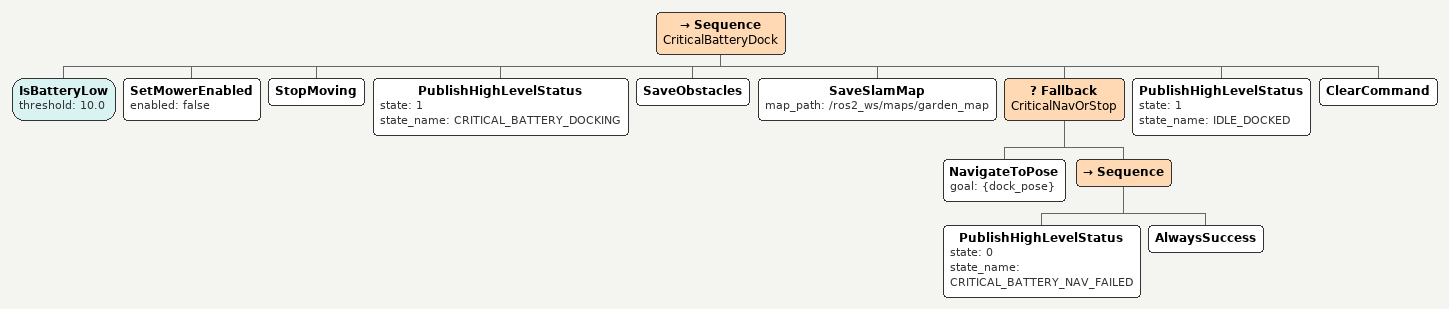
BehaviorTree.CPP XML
<Sequence name="CriticalBatteryDock">
  <IsBatteryLow threshold="10.0"/>
  <SetMowerEnabled enabled="false"/>
  <StopMoving/>
  <PublishHighLevelStatus state="1" state_name="CRITICAL_BATTERY_DOCKING"/>
  <SaveObstacles/>
  <SaveSlamMap map_path="/ros2_ws/maps/garden_map"/>
  <Fallback name="CriticalNavOrStop">
    <NavigateToPose goal="{dock_pose}"/>
    <!-- Navigation failed — stay stopped, battery is critical -->
    <Sequence>
      <PublishHighLevelStatus state="0" state_name="CRITICAL_BATTERY_NAV_FAILED"/>
      <AlwaysSuccess/>
    </Sequence>
  </Fallback>
  <PublishHighLevelStatus state="1" state_name="IDLE_DOCKED"/>
  <ClearCommand/>
</Sequence>
